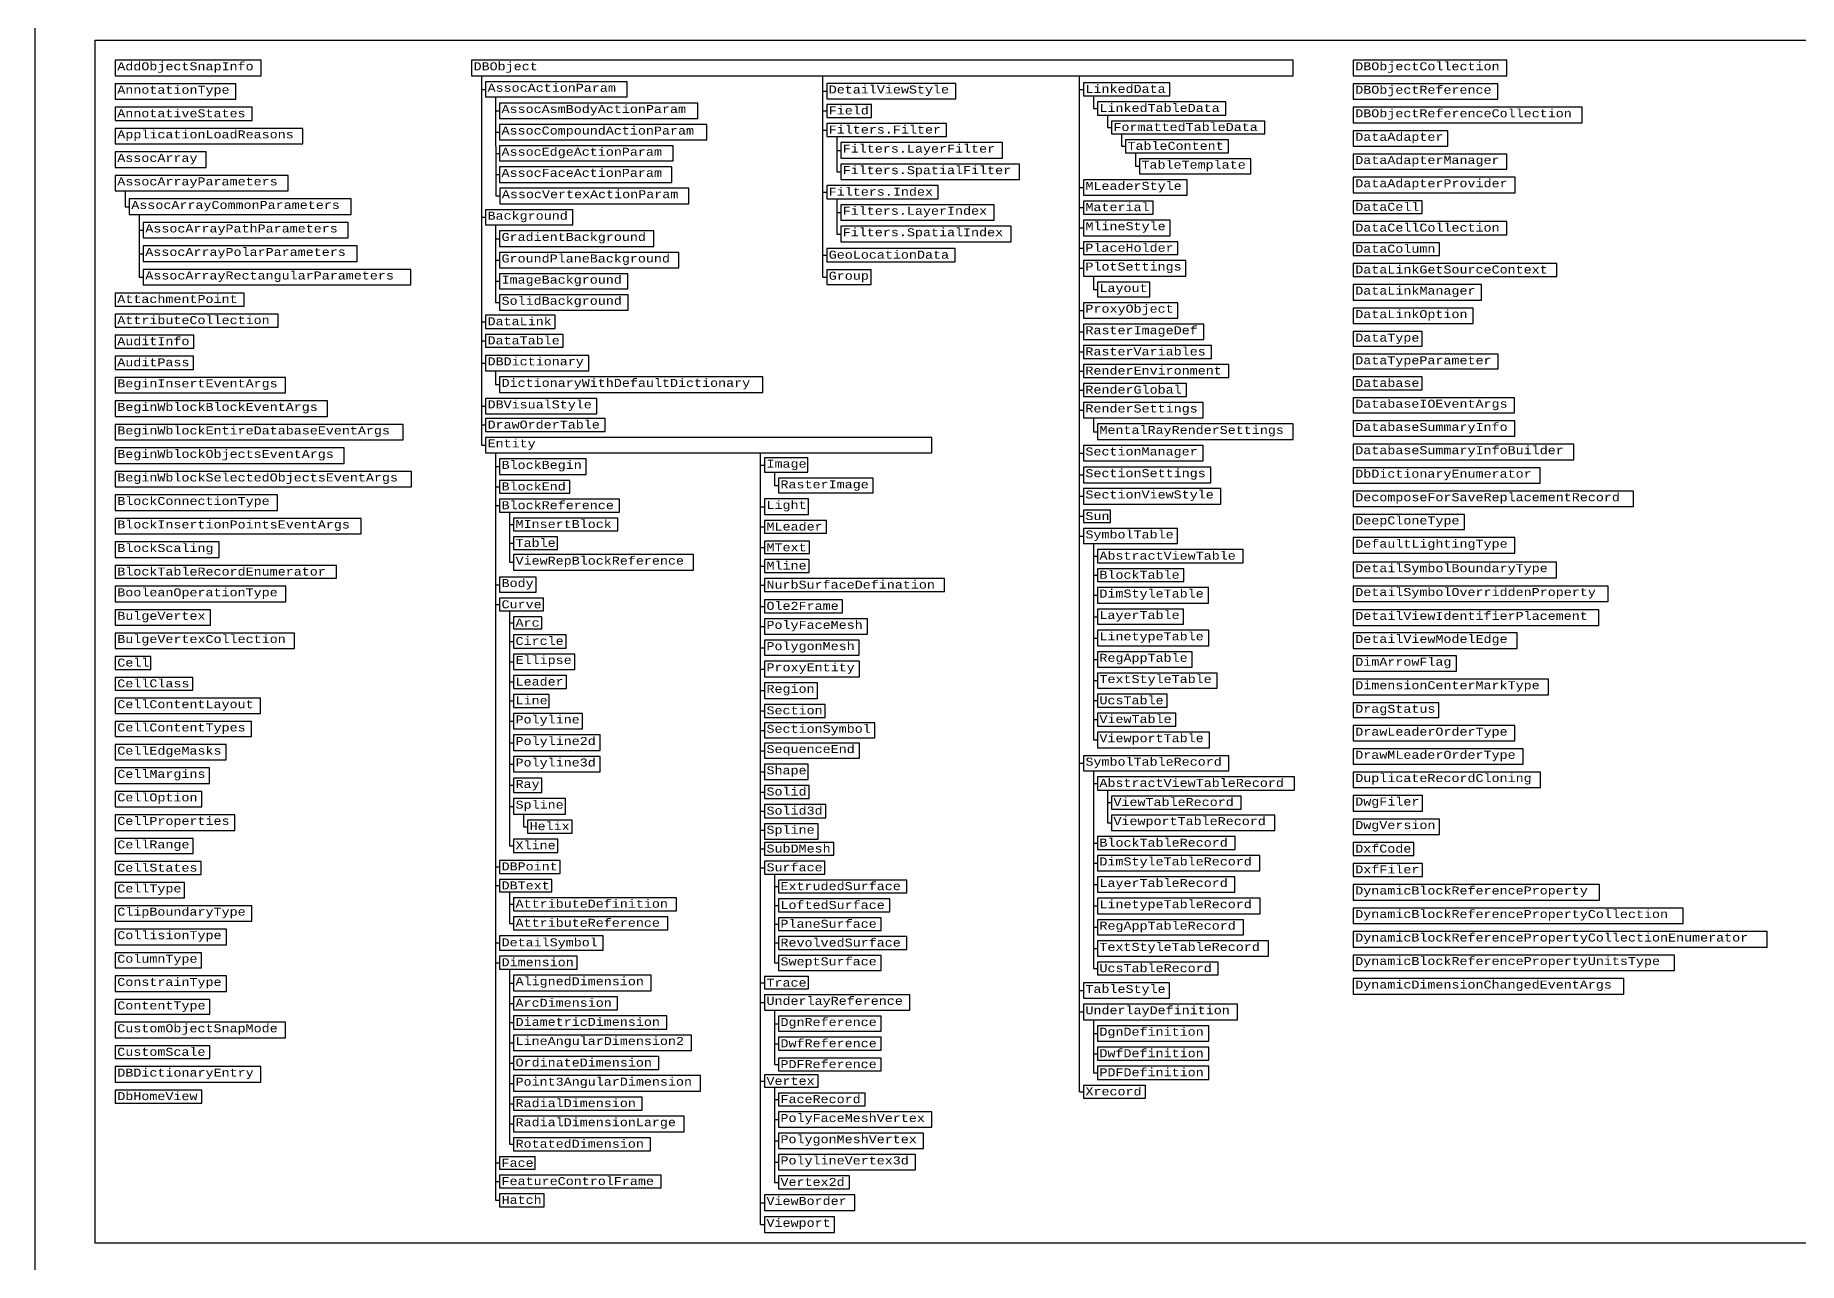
# Model space of a CAD drawing. Header units: inches. Extents: x 350 to 848, y -216 to 10.
# Drawn here: x 636.2 to 724.4, y -144 to -82.7 of the extents above; entities that cross this region are included whole.
import ezdxf

# ---------------------------------------------------------------- set-up
doc = ezdxf.new("R2010")
doc.units = ezdxf.units.IN
doc.header["$MEASUREMENT"] = 0
for name, color, linetype in [('Managed classes', 3, 'Continuous'), ('ObjectARX 2009 Managed classes', 7, 'Continuous'), ('ObjectARX 2010 Managed classes', 7, 'Continuous')]:
    doc.layers.add(name, color=color, linetype=linetype)
doc.styles.add('PureManaged', font='cour.ttf', dxfattribs={"height": 0.4})

msp = doc.modelspace()

# ---------------------------------------------------------------- linework, layer by layer
for p, q in [((658.534, -84.676), (658.534, -103.14)), ((658.534, -85.357), (658.734, -85.357)), ((675.587, -94.743), (675.587, -84.676)), ((675.587, -85.449), (675.787, -85.449)), ((688.417, -135.465), (688.417, -84.676)), ((688.417, -85.357), (688.617, -85.357)), ((659.234, -85.737), (659.249, -90.684)), ((689.117, -85.684), (689.117, -86.312)), ((689.117, -86.312), (689.317, -86.312)), ((659.234, -86.425), (659.434, -86.425)), ((675.587, -86.436), (675.787, -86.436)), ((689.817, -86.639), (689.817, -87.259)), ((659.234, -87.493), (659.434, -87.493)), ((675.587, -87.391), (675.787, -87.391)), ((676.287, -87.718), (676.287, -89.481)), ((689.817, -87.259), (690.017, -87.259)), ((690.517, -87.579), (690.517, -88.199)), ((659.234, -88.554), (659.434, -88.554)), ((676.287, -88.406), (676.487, -88.406)), ((690.517, -88.199), (690.717, -88.199)), ((691.217, -88.52), (691.217, -89.2)), ((659.234, -89.615), (659.434, -89.615)), ((676.287, -89.481), (676.487, -89.481)), ((691.217, -89.2), (691.417, -89.2)), ((640.728, -90.433), (640.728, -91.22)), ((659.249, -90.684), (659.449, -90.684)), ((675.587, -90.496), (675.787, -90.496)), ((688.417, -90.261), (688.617, -90.261)), ((640.728, -91.22), (640.928, -91.22)), ((641.428, -91.608), (641.428, -94.746)), ((676.287, -90.824), (676.287, -92.587)), ((676.287, -91.511), (676.487, -91.511)), ((688.417, -91.269), (688.617, -91.269)), ((641.428, -92.396), (641.628, -92.396)), ((658.534, -91.752), (658.734, -91.752)), ((659.234, -92.132), (659.234, -96.01)), ((688.417, -92.284), (688.617, -92.284)), ((659.234, -92.82), (659.434, -92.82)), ((676.287, -92.587), (676.487, -92.587)), ((688.417, -93.292), (688.617, -93.292)), ((641.428, -93.571), (641.628, -93.571)), ((659.234, -93.888), (659.434, -93.888)), ((675.587, -93.645), (675.787, -93.645)), ((688.417, -94.3), (688.617, -94.3)), ((641.428, -94.746), (641.628, -94.746)), ((659.234, -94.949), (659.434, -94.949)), ((675.587, -94.743), (675.787, -94.743)), ((689.117, -94.688), (689.117, -95.354)), ((659.234, -96.01), (659.434, -96.01)), ((689.117, -95.354), (689.317, -95.354)), ((688.417, -96.407), (688.617, -96.407)), ((658.534, -96.977), (658.734, -96.977)), ((688.417, -97.475), (688.617, -97.475)), ((658.534, -97.925), (658.734, -97.925)), ((688.417, -98.483), (688.617, -98.483)), ((658.534, -99.04), (658.734, -99.04)), ((659.234, -99.428), (659.234, -100.116)), ((688.417, -99.438), (688.617, -99.438)), ((659.234, -100.116), (659.434, -100.116)), ((688.417, -100.385), (688.617, -100.385)), ((658.534, -101.191), (658.734, -101.191)), ((658.534, -102.132), (658.734, -102.132)), ((688.417, -101.393), (688.617, -101.393)), ((689.117, -101.781), (689.117, -102.469)), ((689.117, -102.469), (689.317, -102.469)), ((658.534, -103.14), (658.734, -103.14)), ((659.234, -103.528), (659.234, -140.888)), ((672.476, -142.103), (672.476, -103.528)), ((688.417, -103.544), (688.617, -103.544)), ((659.234, -104.215), (659.434, -104.215)), ((672.476, -104.133), (672.676, -104.133)), ((673.176, -104.499), (673.176, -105.165)), ((688.417, -104.629), (688.617, -104.629)), ((659.234, -105.223), (659.434, -105.223)), ((673.176, -105.165), (673.376, -105.165)), ((688.417, -105.695), (688.617, -105.695)), ((659.234, -106.164), (659.434, -106.164)), ((659.934, -106.484), (659.934, -108.998)), ((672.476, -106.219), (672.676, -106.219)), ((659.934, -107.104), (660.134, -107.104)), ((672.476, -107.227), (672.676, -107.227)), ((688.417, -106.693), (688.617, -106.693)), ((659.934, -108.044), (660.134, -108.044)), ((672.476, -108.253), (672.676, -108.253)), ((688.417, -107.684), (688.617, -107.684)), ((689.117, -108.064), (689.117, -117.876)), ((659.934, -108.998), (660.134, -108.998)), ((672.476, -109.186), (672.676, -109.186)), ((689.117, -108.691), (689.317, -108.691)), ((659.234, -110.115), (659.434, -110.115)), ((672.476, -110.138), (672.676, -110.138)), ((689.117, -109.639), (689.317, -109.639)), ((689.117, -110.647), (689.317, -110.647)), ((659.234, -111.106), (659.434, -111.106)), ((659.934, -111.416), (659.934, -123.168)), ((672.476, -111.199), (672.676, -111.199)), ((689.117, -111.715), (689.317, -111.715)), ((659.934, -112.022), (660.134, -112.022)), ((672.476, -112.205), (672.676, -112.205)), ((689.117, -112.783), (689.317, -112.783)), ((659.934, -112.955), (660.134, -112.955)), ((672.476, -113.266), (672.676, -113.266)), ((659.934, -113.97), (660.134, -113.97)), ((672.476, -114.334), (672.676, -114.334)), ((689.117, -113.851), (689.317, -113.851)), ((659.934, -114.978), (660.134, -114.978)), ((672.476, -115.41), (672.676, -115.41)), ((689.117, -114.912), (689.317, -114.912)), ((659.934, -115.925), (660.134, -115.925)), ((689.117, -115.913), (689.317, -115.913)), ((659.934, -116.94), (660.134, -116.94)), ((672.476, -116.425), (672.676, -116.425)), ((689.117, -116.861), (689.317, -116.861)), ((659.934, -118.016), (660.134, -118.016)), ((672.476, -117.399), (672.676, -117.399)), ((689.117, -117.876), (689.317, -117.876)), ((672.476, -118.413), (672.676, -118.413)), ((659.934, -119.091), (660.134, -119.091)), ((672.476, -119.474), (672.676, -119.474)), ((688.417, -119.044), (688.617, -119.044)), ((689.117, -119.424), (689.117, -129.304)), ((659.934, -120.145), (660.134, -120.145)), ((672.476, -120.481), (672.676, -120.481)), ((689.117, -120.052), (689.317, -120.052)), ((689.817, -120.379), (689.817, -122.022)), ((659.934, -121.198), (660.134, -121.198)), ((660.634, -121.586), (660.634, -122.213)), ((672.476, -121.436), (672.676, -121.436)), ((689.817, -121.006), (690.017, -121.006)), ((660.634, -122.213), (660.834, -122.213)), ((672.476, -122.391), (672.676, -122.391)), ((689.817, -122.022), (690.017, -122.022)), ((659.934, -123.168), (660.134, -123.168)), ((672.476, -123.324), (672.676, -123.324)), ((689.117, -123.029), (689.317, -123.029)), ((659.234, -124.223), (659.434, -124.223)), ((672.476, -124.264), (672.676, -124.264)), ((689.117, -124.037), (689.317, -124.037)), ((659.234, -125.156), (659.434, -125.156)), ((673.176, -124.585), (673.176, -129.026)), ((689.117, -125.105), (689.317, -125.105)), ((659.934, -125.462), (659.934, -127.044)), ((673.176, -125.205), (673.376, -125.205)), ((659.934, -126.089), (660.134, -126.089)), ((673.176, -126.145), (673.376, -126.145)), ((689.117, -126.174), (689.317, -126.174)), ((659.934, -127.044), (660.134, -127.044)), ((673.176, -127.085), (673.376, -127.085)), ((689.117, -127.242), (689.317, -127.242)), ((659.234, -128.022), (659.434, -128.022)), ((673.176, -128.026), (673.376, -128.026)), ((689.117, -128.303), (689.317, -128.303)), ((659.234, -129.014), (659.434, -129.014)), ((659.934, -129.341), (659.934, -138.089)), ((673.176, -129.026), (673.376, -129.026)), ((689.117, -129.304), (689.317, -129.304)), ((659.934, -130.029), (660.134, -130.029)), ((672.476, -130.013), (672.676, -130.013)), ((688.417, -130.404), (688.617, -130.404)), ((659.934, -131.044), (660.134, -131.044)), ((672.476, -130.999), (672.676, -130.999)), ((659.934, -131.999), (660.134, -131.999)), ((673.176, -131.379), (673.176, -134.101)), ((673.176, -132.06), (673.376, -132.06)), ((688.417, -131.472), (688.617, -131.472)), ((689.117, -131.86), (689.117, -134.518)), ((659.934, -133.014), (660.134, -133.014)), ((673.176, -133.06), (673.376, -133.06)), ((689.117, -132.548), (689.317, -132.548)), ((689.117, -133.563), (689.317, -133.563)), ((659.934, -134.029), (660.134, -134.029)), ((673.176, -134.101), (673.376, -134.101)), ((689.117, -134.518), (689.317, -134.518)), ((659.934, -135.044), (660.134, -135.044)), ((672.476, -134.927), (672.676, -134.927)), ((673.176, -135.232), (673.176, -139.995)), ((688.417, -135.465), (688.617, -135.465)), ((659.934, -136.059), (660.134, -136.059)), ((673.176, -135.852), (673.376, -135.852)), ((659.934, -137.074), (660.134, -137.074)), ((673.176, -136.853), (673.376, -136.853)), ((659.934, -138.089), (660.134, -138.089)), ((673.176, -137.914), (673.376, -137.914)), ((659.234, -139.022), (659.434, -139.022)), ((673.176, -138.982), (673.376, -138.982)), ((659.234, -139.948), (659.434, -139.948)), ((673.176, -139.995), (673.376, -139.995)), ((659.234, -140.888), (659.434, -140.888)), ((672.476, -141.008), (672.676, -141.008)), ((672.476, -142.103), (672.676, -142.103))]:
    msp.add_line(p, q)
for points in [[(636.228, 1.1), (848.411, 1.1), (848.411, -179.663), (636.229, -179.663)], [(639.228, -82.901), (828.151, -82.901), (828.151, -143.04), (639.229, -143.04)], [(640.228, -83.901), (640.228, -84.676), (647.516, -84.676), (647.516, -83.901)], [(658.034, -83.901), (658.034, -84.676), (699.102, -84.676), (699.102, -83.901)], [(702.102, -83.901), (702.102, -84.676), (709.771, -84.676), (709.771, -83.901)], [(640.228, -85.076), (640.228, -85.852), (646.251, -85.852), (646.251, -85.076)], [(658.734, -84.976), (658.734, -85.737), (665.812, -85.737), (665.812, -84.976)], [(675.787, -85.061), (675.787, -85.836), (682.235, -85.836), (682.235, -85.061)], [(688.617, -85.03), (688.617, -85.684), (692.934, -85.684), (692.934, -85.03)], [(702.102, -85.076), (702.102, -85.852), (709.337, -85.852), (709.337, -85.076)], [(640.228, -86.252), (640.228, -86.906), (647.075, -86.906), (647.075, -86.252)], [(659.434, -86.037), (659.434, -86.813), (669.352, -86.813), (669.352, -86.037)], [(675.787, -86.109), (675.787, -86.764), (678.022, -86.764), (678.022, -86.109)], [(689.317, -85.984), (689.317, -86.639), (695.735, -86.639), (695.735, -85.984)], [(702.102, -86.252), (702.102, -87.027), (713.552, -87.027), (713.552, -86.252)], [(659.434, -87.113), (659.434, -87.874), (669.789, -87.874), (669.789, -87.113)], [(675.787, -87.064), (675.787, -87.718), (681.776, -87.718), (681.776, -87.064)], [(690.017, -86.939), (690.017, -87.579), (697.685, -87.579), (697.685, -86.939)], [(640.228, -87.306), (640.228, -88.082), (649.596, -88.082), (649.596, -87.306)], [(676.487, -88.018), (676.487, -88.794), (684.577, -88.794), (684.577, -88.018)], [(690.717, -87.879), (690.717, -88.52), (695.86, -88.52), (695.86, -87.879)], [(702.102, -87.427), (702.102, -88.188), (706.831, -88.188), (706.831, -87.427)], [(640.228, -88.482), (640.228, -89.257), (644.774, -89.257), (644.774, -88.482)], [(659.434, -88.174), (659.434, -88.935), (668.111, -88.935), (668.111, -88.174)], [(691.417, -88.82), (691.417, -89.581), (696.976, -89.581), (696.976, -88.82)], [(702.102, -88.588), (702.102, -89.349), (709.772, -89.349), (709.772, -88.588)], [(640.228, -89.657), (640.228, -90.433), (648.871, -90.433), (648.871, -89.657)], [(659.434, -89.228), (659.434, -90.003), (668.042, -90.003), (668.042, -89.228)], [(676.487, -89.094), (676.487, -89.869), (685.417, -89.869), (685.417, -89.094)], [(688.617, -89.881), (688.617, -90.642), (693.797, -90.642), (693.797, -89.881)], [(702.102, -89.749), (702.102, -90.525), (710.192, -90.525), (710.192, -89.749)], [(659.449, -90.296), (659.449, -91.071), (668.893, -91.071), (668.893, -90.296)], [(675.787, -90.169), (675.787, -90.824), (681.361, -90.824), (681.361, -90.169)], [(640.928, -90.833), (640.928, -91.608), (652.019, -91.608), (652.019, -90.833)], [(658.734, -91.371), (658.734, -92.132), (663.094, -92.132), (663.094, -91.371)], [(676.487, -91.124), (676.487, -91.899), (684.162, -91.899), (684.162, -91.124)], [(688.617, -90.942), (688.617, -91.596), (692.107, -91.596), (692.107, -90.942)], [(702.102, -90.925), (702.102, -91.565), (705.546, -91.565), (705.546, -90.925)], [(641.628, -92.008), (641.628, -92.783), (651.874, -92.783), (651.874, -92.008)], [(659.434, -92.432), (659.434, -93.208), (667.142, -93.208), (667.142, -92.432)], [(676.487, -92.199), (676.487, -92.974), (685.002, -92.974), (685.002, -92.199)], [(688.617, -91.896), (688.617, -92.672), (692.957, -92.672), (692.957, -91.896)], [(702.102, -91.965), (702.102, -92.62), (709.771, -92.62), (709.771, -91.965)], [(641.628, -93.183), (641.628, -93.959), (652.324, -93.959), (652.324, -93.183)], [(675.787, -93.318), (675.787, -93.972), (682.205, -93.972), (682.205, -93.318)], [(688.617, -92.972), (688.617, -93.612), (693.338, -93.612), (693.338, -92.972)], [(702.102, -93.02), (702.102, -93.66), (706.409, -93.66), (706.409, -93.02)], [(659.434, -93.508), (659.434, -94.269), (668.402, -94.269), (668.402, -93.508)], [(688.617, -93.912), (688.617, -94.688), (693.727, -94.688), (693.727, -93.912)], [(702.102, -94.06), (702.102, -94.715), (712.282, -94.715), (712.282, -94.06)], [(641.628, -94.359), (641.628, -95.134), (654.994, -95.134), (654.994, -94.359)], [(659.434, -94.569), (659.434, -95.33), (665.847, -95.33), (665.847, -94.569)], [(675.787, -94.372), (675.787, -95.114), (678.004, -95.114), (678.004, -94.372)], [(689.317, -94.988), (689.317, -95.719), (691.944, -95.719), (691.944, -94.988)], [(702.102, -95.115), (702.102, -95.89), (708.511, -95.89), (708.511, -95.115)], [(640.228, -95.535), (640.228, -96.189), (646.675, -96.189), (646.675, -95.535)], [(659.434, -95.623), (659.434, -96.398), (665.862, -96.398), (665.862, -95.623)], [(688.617, -96.019), (688.617, -96.795), (693.328, -96.795), (693.328, -96.019)], [(640.228, -96.589), (640.228, -97.244), (648.366, -97.244), (648.366, -96.589)], [(658.734, -96.65), (658.734, -97.305), (662.221, -97.305), (662.221, -96.65)], [(702.102, -96.29), (702.102, -97.065), (708.09, -97.065), (708.09, -96.29)], [(640.228, -97.644), (640.228, -98.299), (644.155, -98.299), (644.155, -97.644)], [(658.734, -97.605), (658.734, -98.245), (662.607, -98.245), (662.607, -97.605)], [(688.617, -97.095), (688.617, -97.856), (694.63, -97.856), (694.63, -97.095)], [(702.102, -97.465), (702.102, -98.197), (705.555, -98.197), (705.555, -97.465)], [(640.228, -98.699), (640.228, -99.354), (644.133, -99.354), (644.133, -98.699)], [(658.734, -98.653), (658.734, -99.428), (663.904, -99.428), (663.904, -98.653)], [(688.617, -98.156), (688.617, -98.811), (695.019, -98.811), (695.019, -98.156)], [(702.102, -98.597), (702.102, -99.329), (709.352, -99.329), (709.352, -98.597)], [(688.617, -99.111), (688.617, -99.765), (695.88, -99.765), (695.88, -99.111)], [(640.228, -99.754), (640.228, -100.529), (648.731, -100.529), (648.731, -99.754)], [(659.434, -99.728), (659.434, -100.504), (672.587, -100.504), (672.587, -99.728)], [(688.617, -100.065), (688.617, -100.706), (693.766, -100.706), (693.766, -100.065)], [(702.102, -99.729), (702.102, -100.37), (705.555, -100.37), (705.555, -99.729)], [(640.228, -100.929), (640.228, -101.704), (650.832, -101.704), (650.832, -100.929)], [(658.734, -100.804), (658.734, -101.579), (664.288, -101.579), (664.288, -100.804)], [(688.617, -101.006), (688.617, -101.781), (694.599, -101.781), (694.599, -101.006)], [(702.102, -100.77), (702.102, -101.531), (710.16, -101.531), (710.16, -100.77)], [(640.228, -102.104), (640.228, -102.88), (654.614, -102.88), (654.614, -102.104)], [(658.734, -101.812), (658.734, -102.452), (664.708, -102.452), (664.708, -101.812)], [(689.317, -102.081), (689.317, -102.856), (699.102, -102.856), (699.102, -102.081)], [(702.102, -101.931), (702.102, -102.692), (710.182, -102.692), (710.182, -101.931)], [(658.734, -102.752), (658.734, -103.528), (681.044, -103.528), (681.044, -102.752)], [(702.102, -103.092), (702.102, -103.867), (713.133, -103.867), (713.133, -103.092)], [(640.228, -103.28), (640.228, -104.055), (651.673, -104.055), (651.673, -103.28)], [(659.434, -103.828), (659.434, -104.603), (663.766, -104.603), (663.766, -103.828)], [(672.676, -103.767), (672.676, -104.499), (674.845, -104.499), (674.845, -103.767)], [(688.617, -103.156), (688.617, -103.932), (694.597, -103.932), (694.597, -103.156)], [(640.228, -104.455), (640.228, -105.231), (655.034, -105.231), (655.034, -104.455)], [(673.376, -104.799), (673.376, -105.531), (678.114, -105.531), (678.114, -104.799)], [(688.617, -104.242), (688.617, -105.017), (694.986, -105.017), (694.986, -104.242)], [(702.102, -104.267), (702.102, -105.043), (711.452, -105.043), (711.452, -104.267)], [(640.228, -105.631), (640.228, -106.406), (648.328, -106.406), (648.328, -105.631)], [(659.434, -104.903), (659.434, -105.543), (662.954, -105.543), (662.954, -104.903)], [(688.617, -105.307), (688.617, -106.083), (695.484, -106.083), (695.484, -105.307)], [(702.102, -105.443), (702.102, -106.204), (716.102, -106.204), (716.102, -105.443)], [(659.434, -105.843), (659.434, -106.484), (665.433, -106.484), (665.433, -105.843)], [(672.676, -105.831), (672.676, -106.607), (674.883, -106.607), (674.883, -105.831)], [(688.617, -106.383), (688.617, -107.003), (689.974, -107.003), (689.974, -106.383)], [(702.102, -106.604), (702.102, -107.365), (707.656, -107.365), (707.656, -106.604)], [(640.228, -106.806), (640.228, -107.581), (652.513, -107.581), (652.513, -106.806)], [(660.134, -106.784), (660.134, -107.424), (665.348, -107.424), (665.348, -106.784)], [(672.676, -106.907), (672.676, -107.547), (675.77, -107.547), (675.77, -106.907)], [(688.617, -107.303), (688.617, -108.064), (693.322, -108.064), (693.322, -107.303)], [(640.228, -107.981), (640.228, -108.757), (645.414, -108.757), (645.414, -107.981)], [(660.134, -107.724), (660.134, -108.364), (662.332, -108.364), (662.332, -107.724)], [(672.676, -107.947), (672.676, -108.558), (674.919, -108.558), (674.919, -107.947)], [(689.317, -108.364), (689.317, -109.019), (696.6, -109.019), (696.6, -108.364)], [(702.102, -107.765), (702.102, -108.54), (710.177, -108.54), (710.177, -107.765)], [(640.228, -109.157), (640.228, -109.797), (651.284, -109.797), (651.284, -109.157)], [(660.134, -108.613), (660.134, -109.383), (669.124, -109.383), (669.124, -108.613)], [(672.676, -108.858), (672.676, -109.513), (674.915, -109.513), (674.915, -108.858)], [(702.102, -108.99), (702.102, -109.766), (712.259, -109.766), (712.259, -108.99)], [(659.434, -109.735), (659.434, -110.496), (661.267, -110.496), (661.267, -109.735)], [(672.676, -109.813), (672.676, -110.464), (681.665, -110.464), (681.665, -109.813)], [(689.317, -109.319), (689.317, -109.959), (693.635, -109.959), (693.635, -109.319)], [(640.228, -110.197), (640.228, -110.972), (648.748, -110.972), (648.748, -110.197)], [(659.434, -110.796), (659.434, -111.416), (661.637, -111.416), (661.637, -110.796)], [(672.676, -110.874), (672.676, -111.525), (676.568, -111.525), (676.568, -110.874)], [(689.317, -110.259), (689.317, -111.035), (694.871, -111.035), (694.871, -110.259)], [(702.102, -110.182), (702.102, -110.957), (714.852, -110.957), (714.852, -110.182)], [(640.228, -111.372), (640.228, -112.133), (644.987, -112.133), (644.987, -111.372)], [(660.134, -111.716), (660.134, -112.328), (661.544, -112.328), (661.544, -111.716)], [(672.676, -111.825), (672.676, -112.586), (677.824, -112.586), (677.824, -111.825)], [(689.317, -111.335), (689.317, -112.096), (693.621, -112.096), (693.621, -111.335)], [(702.102, -111.374), (702.102, -112.149), (714.371, -112.149), (714.371, -111.374)], [(640.228, -112.533), (640.228, -113.309), (649.182, -113.309), (649.182, -112.533)], [(660.134, -112.628), (660.134, -113.282), (662.758, -113.282), (662.758, -112.628)], [(689.317, -112.396), (689.317, -113.171), (694.881, -113.171), (694.881, -112.396)], [(702.102, -112.527), (702.102, -113.302), (710.293, -113.302), (710.293, -112.527)], [(660.134, -113.582), (660.134, -114.358), (663.191, -114.358), (663.191, -113.582)], [(672.676, -112.886), (672.676, -113.647), (677.404, -113.647), (677.404, -112.886)], [(689.317, -113.471), (689.317, -114.232), (694.055, -114.232), (694.055, -113.471)], [(702.102, -113.667), (702.102, -114.442), (707.263, -114.442), (707.263, -113.667)], [(640.228, -113.709), (640.228, -114.349), (642.003, -114.349), (642.003, -113.709)], [(672.676, -113.947), (672.676, -114.722), (677.419, -114.722), (677.419, -113.947)], [(689.317, -114.532), (689.317, -115.293), (695.297, -115.293), (695.297, -114.532)], [(640.228, -114.749), (640.228, -115.389), (644.096, -115.389), (644.096, -114.749)], [(660.134, -114.658), (660.134, -115.298), (662.772, -115.298), (662.772, -114.658)], [(672.676, -115.022), (672.676, -115.797), (675.327, -115.797), (675.327, -115.022)], [(702.102, -114.842), (702.102, -115.618), (711.858, -115.618), (711.858, -114.842)], [(640.228, -115.789), (640.228, -116.551), (647.478, -116.551), (647.478, -115.789)], [(660.134, -115.598), (660.134, -116.253), (661.917, -116.253), (661.917, -115.598)], [(672.676, -116.097), (672.676, -116.752), (675.714, -116.752), (675.714, -116.097)], [(689.317, -115.593), (689.317, -116.233), (692.796, -116.233), (692.796, -115.593)], [(702.102, -116.018), (702.102, -116.759), (706.379, -116.759), (706.379, -116.018)], [(640.228, -116.951), (640.228, -117.712), (647.037, -117.712), (647.037, -116.951)], [(660.134, -116.553), (660.134, -117.328), (663.58, -117.328), (663.58, -116.553)], [(672.676, -117.018), (672.676, -117.779), (678.187, -117.779), (678.187, -117.018)], [(689.317, -116.533), (689.317, -117.188), (693.239, -117.188), (693.239, -116.533)], [(702.102, -117.159), (702.102, -117.92), (710.177, -117.92), (710.177, -117.159)], [(660.134, -117.628), (660.134, -118.403), (664.463, -118.403), (664.463, -117.628)], [(672.676, -118.032), (672.676, -118.793), (677.423, -118.793), (677.423, -118.032)], [(689.317, -117.488), (689.317, -118.263), (694.92, -118.263), (694.92, -117.488)], [(640.228, -118.112), (640.228, -118.873), (645.777, -118.873), (645.777, -118.112)], [(660.134, -118.703), (660.134, -119.479), (664.463, -119.479), (664.463, -118.703)], [(688.617, -118.663), (688.617, -119.424), (695.885, -119.424), (695.885, -118.663)], [(702.102, -118.32), (702.102, -119.081), (710.597, -119.081), (710.597, -118.32)], [(640.228, -119.273), (640.228, -120.048), (644.936, -120.048), (644.936, -119.273)], [(660.134, -119.779), (660.134, -120.511), (661.546, -120.511), (661.546, -119.779)], [(672.676, -119.093), (672.676, -119.854), (674.86, -119.854), (674.86, -119.093)], [(689.317, -119.724), (689.317, -120.379), (699.164, -120.379), (699.164, -119.724)], [(702.102, -119.481), (702.102, -120.256), (711.465, -120.256), (711.465, -119.481)], [(640.228, -120.448), (640.228, -121.223), (644.546, -121.223), (644.546, -120.448)], [(672.676, -120.154), (672.676, -120.809), (674.902, -120.809), (674.902, -120.154)], [(690.017, -120.679), (690.017, -121.334), (696.503, -121.334), (696.503, -120.679)], [(702.102, -120.656), (702.102, -121.432), (705.57, -121.432), (705.57, -120.656)], [(640.228, -121.623), (640.228, -122.399), (646.197, -122.399), (646.197, -121.623)], [(660.134, -120.811), (660.134, -121.586), (662.738, -121.586), (662.738, -120.811)], [(672.676, -121.109), (672.676, -121.764), (675.743, -121.764), (675.743, -121.109)], [(660.834, -121.886), (660.834, -122.541), (663.064, -122.541), (663.064, -121.886)], [(672.676, -122.064), (672.676, -122.831), (675.364, -122.831), (675.364, -122.064)], [(690.017, -121.634), (690.017, -122.409), (698.183, -122.409), (698.183, -121.634)], [(702.102, -121.832), (702.102, -122.607), (706.409, -122.607), (706.409, -121.832)], [(640.228, -122.799), (640.228, -123.56), (644.113, -123.56), (644.113, -122.799)], [(660.134, -122.841), (660.134, -123.496), (662.353, -123.496), (662.353, -122.841)], [(672.676, -123.004), (672.676, -123.644), (676.141, -123.644), (676.141, -123.004)], [(689.317, -122.709), (689.317, -123.35), (696.198, -123.35), (696.198, -122.709)], [(702.102, -123.007), (702.102, -123.648), (705.135, -123.648), (705.135, -123.007)], [(640.228, -123.96), (640.228, -124.6), (644.516, -124.6), (644.516, -123.96)], [(659.434, -123.896), (659.434, -124.55), (662.471, -124.55), (662.471, -123.896)], [(672.676, -123.944), (672.676, -124.585), (675.7, -124.585), (675.7, -123.944)], [(689.317, -123.65), (689.317, -124.425), (697.435, -124.425), (697.435, -123.65)], [(702.102, -124.048), (702.102, -124.702), (705.57, -124.702), (705.57, -124.048)], [(640.228, -125), (640.228, -125.761), (643.692, -125.761), (643.692, -125)], [(659.434, -124.85), (659.434, -125.462), (662.051, -125.462), (662.051, -124.85)], [(673.376, -124.885), (673.376, -125.525), (679.795, -125.525), (679.795, -124.885)], [(689.317, -124.725), (689.317, -125.486), (696.184, -125.486), (696.184, -124.725)], [(702.102, -125.102), (702.102, -125.878), (714.415, -125.878), (714.415, -125.102)], [(660.134, -125.762), (660.134, -126.416), (668.271, -126.416), (668.271, -125.762)], [(673.376, -125.825), (673.376, -126.465), (678.941, -126.465), (678.941, -125.825)], [(689.317, -125.786), (689.317, -126.561), (697.445, -126.561), (697.445, -125.786)], [(640.228, -126.161), (640.228, -126.936), (647.054, -126.936), (647.054, -126.161)], [(660.134, -126.716), (660.134, -127.371), (667.837, -127.371), (667.837, -126.716)], [(673.376, -126.765), (673.376, -127.406), (678.503, -127.406), (678.503, -126.765)], [(689.317, -126.861), (689.317, -127.622), (696.618, -127.622), (696.618, -126.861)], [(702.102, -126.278), (702.102, -127.053), (718.594, -127.053), (718.594, -126.278)], [(640.228, -127.336), (640.228, -128.112), (645.793, -128.112), (645.793, -127.336)], [(659.434, -127.661), (659.434, -128.384), (664.61, -128.384), (664.61, -127.661)], [(673.376, -127.706), (673.376, -128.346), (679.795, -128.346), (679.795, -127.706)], [(702.102, -127.453), (702.102, -128.228), (722.797, -128.228), (722.797, -127.453)], [(640.228, -128.512), (640.228, -129.273), (644.533, -129.273), (644.533, -128.512)], [(673.376, -128.646), (673.376, -129.407), (678.501, -129.407), (678.501, -128.646)], [(689.317, -127.922), (689.317, -128.683), (697.86, -128.683), (697.86, -127.922)], [(702.102, -128.628), (702.102, -129.404), (718.16, -129.404), (718.16, -128.628)], [(659.434, -128.687), (659.434, -129.341), (663.321, -129.341), (663.321, -128.687)], [(689.317, -128.983), (689.317, -129.624), (695.359, -129.624), (695.359, -128.983)], [(640.228, -129.673), (640.228, -130.448), (645.793, -130.448), (645.793, -129.673)], [(660.134, -129.641), (660.134, -130.417), (667.011, -130.417), (667.011, -129.641)], [(672.676, -129.707), (672.676, -130.318), (674.874, -130.318), (674.874, -129.707)], [(688.617, -130.024), (688.617, -130.785), (692.916, -130.785), (692.916, -130.024)], [(702.102, -129.804), (702.102, -130.579), (715.623, -130.579), (715.623, -129.804)], [(640.228, -130.848), (640.228, -131.589), (644.953, -131.589), (644.953, -130.848)], [(660.134, -130.717), (660.134, -131.371), (665.33, -131.371), (665.33, -130.717)], [(672.676, -130.618), (672.676, -131.379), (679.937, -131.379), (679.937, -130.618)], [(688.617, -131.085), (688.617, -131.86), (696.311, -131.86), (696.311, -131.085)], [(640.228, -131.989), (640.228, -132.765), (648.734, -132.765), (648.734, -131.989)], [(660.134, -131.671), (660.134, -132.326), (667.803, -132.326), (667.803, -131.671)], [(673.376, -131.679), (673.376, -132.44), (678.51, -132.44), (678.51, -131.679)], [(689.317, -132.16), (689.317, -132.936), (694.885, -132.936), (694.885, -132.16)], [(660.134, -132.626), (660.134, -133.401), (669.03, -133.401), (669.03, -132.626)], [(673.376, -132.74), (673.376, -133.381), (678.51, -133.381), (678.51, -132.74)], [(640.228, -133.165), (640.228, -133.805), (644.953, -133.805), (644.953, -133.165)], [(660.134, -133.701), (660.134, -134.356), (667.401, -134.356), (667.401, -133.701)], [(673.376, -133.781), (673.376, -134.421), (678.503, -134.421), (678.503, -133.781)], [(689.317, -133.236), (689.317, -133.89), (694.885, -133.89), (694.885, -133.236)], [(640.228, -134.205), (640.228, -134.981), (647.499, -134.981), (647.499, -134.205)], [(660.134, -134.656), (660.134, -135.432), (669.476, -135.432), (669.476, -134.656)], [(672.676, -134.621), (672.676, -135.232), (675.358, -135.232), (675.358, -134.621)], [(689.317, -134.19), (689.317, -134.845), (694.878, -134.845), (694.878, -134.19)], [(640.228, -135.381), (640.228, -136.035), (644.557, -136.035), (644.557, -135.381)], [(660.134, -135.732), (660.134, -136.386), (666.566, -136.386), (666.566, -135.732)], [(673.376, -135.532), (673.376, -136.173), (677.712, -136.173), (677.712, -135.532)], [(688.617, -135.145), (688.617, -135.785), (691.719, -135.785), (691.719, -135.145)], [(673.376, -136.473), (673.376, -137.234), (681.044, -137.234), (681.044, -136.473)], [(660.134, -136.686), (660.134, -137.462), (668.653, -137.462), (668.653, -136.686)], [(660.134, -137.762), (660.134, -138.416), (666.986, -138.416), (666.986, -137.762)], [(673.376, -137.534), (673.376, -138.295), (680.624, -138.295), (680.624, -137.534)], [(659.434, -138.716), (659.434, -139.328), (661.206, -139.328), (661.206, -138.716)], [(673.376, -138.595), (673.376, -139.37), (680.226, -139.37), (680.226, -138.595)], [(659.434, -139.628), (659.434, -140.268), (667.509, -140.268), (667.509, -139.628)], [(673.376, -139.67), (673.376, -140.321), (676.92, -140.321), (676.92, -139.67)], [(659.434, -140.568), (659.434, -141.208), (661.665, -141.208), (661.665, -140.568)], [(672.676, -140.621), (672.676, -141.396), (677.187, -141.396), (677.187, -140.621)], [(672.676, -141.716), (672.676, -142.491), (676.182, -142.491), (676.182, -141.716)]]:
    msp.add_lwpolyline(points, close=True)

# ---------------------------------------------------------------- texts
at = {"layer": 'Managed classes', "char_height": 0.4, "attachment_point": 1, "style": 'PureManaged'}
for s, insert in [('{\\Fcourier new;AddObjectSnapInfo}', (640.328, -84.001)), ('{\\Fcourier new;DBObject}', (658.134, -84.001)), ('{\\Fcourier new;DBObjectCollection}', (702.202, -84.001)), ('{\\Fcourier new;AnnotationType}', (640.328, -85.176)), ('{\\Fcourier new|c0;AssocActionParam}', (658.834, -85.076)), ('{\\Fcourier new|c0;DetailViewStyle}', (675.887, -85.161)), ('{\\Fcourier new;LinkedData}', (688.717, -85.13)), ('{\\Fcourier new;DBObjectReference}', (702.202, -85.176)), ('{\\Fcourier new;AnnotativeStates}', (640.328, -86.352)), ('{\\Fcourier new|c0;AssocAsmBodyActionParam}', (659.534, -86.137)), ('{\\Fcourier new;Field}', (675.887, -86.209)), ('{\\Fcourier new;LinkedTableData}', (689.417, -86.084)), ('{\\Fcourier new;DBObjectReferenceCollection}', (702.202, -86.352)), ('{\\Fcourier new|c0;AssocCompoundActionParam}', (659.534, -87.213)), ('{\\Fcourier new;Filters.Filter}', (675.887, -87.164)), ('{\\Fcourier new;FormattedTableData}', (690.117, -87.039)), ('{\\Fcourier new;ApplicationLoadReasons}', (640.328, -87.406)), ('{\\Fcourier new;Filters.LayerFilter}', (676.587, -88.118)), ('{\\Fcourier new;TableContent}', (690.817, -87.979)), ('{\\Fcourier new;DataAdapter}', (702.202, -87.527)), ('{\\Fcourier new|c0;AssocArray}', (640.328, -88.582)), ('{\\Fcourier new|c0;AssocEdgeActionParam}', (659.534, -88.274)), ('{\\Fcourier new;TableTemplate}', (691.517, -88.92)), ('{\\Fcourier new;DataAdapterManager}', (702.202, -88.688)), ('{\\Fcourier new|c0;AssocArrayParameters}', (640.328, -89.757)), ('{\\Fcourier new|c0;AssocFaceActionParam}', (659.534, -89.328)), ('{\\Fcourier new;Filters.SpatialFilter}', (676.587, -89.194)), ('{\\Fcourier new;DataAdapterProvider}', (702.202, -89.849)), ('{\\Fcourier new|c0;AssocVertexActionParam}', (659.549, -90.396)), ('{\\Fcourier new;Filters.Index}', (675.887, -90.269)), ('{\\Fcourier new;MLeaderStyle}', (688.717, -89.981)), ('{\\Fcourier new|c0;AssocArrayCommonParameters}', (641.028, -90.933)), ('{\\Fcourier new;Background}', (658.834, -91.471)), ('{\\Fcourier new;Filters.LayerIndex}', (676.587, -91.224)), ('{\\Fcourier new;Material}', (688.717, -91.042)), ('{\\Fcourier new;DataCell}', (702.202, -91.025)), ('{\\Fcourier new|c0;AssocArrayPathParameters}', (641.728, -92.108)), ('{\\Fcourier new;GradientBackground}', (659.534, -92.532)), ('{\\Fcourier new;Filters.SpatialIndex}', (676.587, -92.299)), ('{\\Fcourier new;MlineStyle}', (688.717, -91.996)), ('{\\Fcourier new;DataCellCollection}', (702.202, -92.065)), ('{\\Fcourier new|c0;AssocArrayPolarParameters}', (641.728, -93.283)), ('{\\Fcourier new;PlaceHolder}', (688.717, -93.072)), ('{\\Fcourier new;DataColumn}', (702.202, -93.12)), ('{\\Fcourier new;GroundPlaneBackground}', (659.534, -93.608)), ('{\\Fcourier new;PlotSettings}', (688.717, -94.012)), ('{\\Fcourier new;DataLinkGetSourceContext}', (702.202, -94.16)), ('{\\Fcourier new|c0;AssocArrayRectangularParameters}', (641.728, -94.459)), ('{\\Fcourier new;ImageBackground}', (659.534, -94.669)), ('{\\Fcourier new;Group}', (675.887, -94.472)), ('{\\Fcourier new;Layout}', (689.417, -95.088)), ('{\\Fcourier new;DataLinkManager}', (702.202, -95.215)), ('{\\Fcourier new;AttachmentPoint}', (640.328, -95.635)), ('{\\Fcourier new;SolidBackground}', (659.534, -95.723)), ('{\\Fcourier new;AttributeCollection}', (640.328, -96.689)), ('{\\Fcourier new;DataLink}', (658.834, -96.75)), ('{\\Fcourier new;ProxyObject}', (688.717, -96.119)), ('{\\Fcourier new;DataLinkOption}', (702.202, -96.39)), ('{\\Fcourier new;AuditInfo}', (640.328, -97.744)), ('{\\Fcourier new;DataTable}', (658.834, -97.705)), ('{\\Fcourier new;RasterImageDef}', (688.717, -97.195)), ('{\\Fcourier new;DataType}', (702.202, -97.565)), ('{\\Fcourier new;DBDictionary}', (658.834, -98.753)), ('{\\Fcourier new;RasterVariables}', (688.717, -98.256)), ('{\\Fcourier new;DataTypeParameter}', (702.202, -98.697)), ('{\\Fcourier new;AuditPass}', (640.328, -98.799)), ('{\\Fcourier new;RenderEnvironment}', (688.717, -99.211)), ('{\\Fcourier new;BeginInsertEventArgs}', (640.328, -99.854)), ('{\\Fcourier new;DictionaryWithDefaultDictionary}', (659.534, -99.828)), ('{\\Fcourier new;RenderGlobal}', (688.717, -100.165)), ('{\\Fcourier new;Database}', (702.202, -99.829)), ('{\\Fcourier new;BeginWblockBlockEventArgs}', (640.328, -101.029)), ('{\\Fcourier new;DBVisualStyle}', (658.834, -100.904)), ('{\\Fcourier new;RenderSettings}', (688.717, -101.106)), ('{\\Fcourier new;DatabaseIOEventArgs}', (702.202, -100.87)), ('{\\Fcourier new;BeginWblockEntireDatabaseEventArgs}', (640.328, -102.204)), ('{\\Fcourier new;DrawOrderTable}', (658.834, -101.912)), ('{\\Fcourier new;MentalRayRenderSettings}', (689.417, -102.181)), ('{\\Fcourier new;DatabaseSummaryInfo}', (702.202, -102.031)), ('{\\Fcourier new;Entity}', (658.834, -102.852)), ('{\\Fcourier new;BeginWblockObjectsEventArgs}', (640.328, -103.38)), ('{\\Fcourier new;BlockBegin}', (659.534, -103.928)), ('{\\Fcourier new;Image}', (672.776, -103.867)), ('{\\Fcourier new;SectionManager}', (688.717, -103.256)), ('{\\Fcourier new;DatabaseSummaryInfoBuilder}', (702.202, -103.192)), ('{\\Fcourier new;BeginWblockSelectedObjectsEventArgs}', (640.328, -104.555)), ('{\\Fcourier new;SectionSettings}', (688.717, -104.342)), ('{\\Fcourier new;DbDictionaryEnumerator}', (702.202, -104.367)), ('{\\Fcourier new;BlockConnectionType}', (640.328, -105.731)), ('{\\Fcourier new;BlockEnd}', (659.534, -105.003)), ('{\\Fcourier new;RasterImage}', (673.476, -104.899)), ('{\\Fcourier new|c0;SectionViewStyle}', (688.717, -105.407)), ('{\\Fcourier new;DecomposeForSaveReplacementRecord}', (702.202, -105.543)), ('{\\Fcourier new;BlockReference}', (659.534, -105.943)), ('{\\Fcourier new;Light}', (672.776, -105.931)), ('{\\Fcourier new;Sun}', (688.717, -106.483)), ('{\\Fcourier new;BlockInsertionPointsEventArgs}', (640.328, -106.906)), ('{\\Fcourier new;MInsertBlock}', (660.234, -106.884)), ('{\\Fcourier new;MLeader}', (672.776, -107.007)), ('{\\Fcourier new;SymbolTable}', (688.717, -107.403)), ('{\\Fcourier new;DeepCloneType}', (702.202, -106.704)), ('{\\Fcourier new;BlockScaling}', (640.328, -108.081)), ('{\\Fcourier new;Table}', (660.234, -107.824)), ('{\\Fcourier new;MText}', (672.776, -108.047)), ('{\\Fcourier new;DefaultLightingType}', (702.202, -107.865)), ('{\\Fcourier new;BlockTableRecordEnumerator}', (640.328, -109.257)), ('{\\Fcourier new|c0;ViewRepBlockReference}', (660.234, -108.713)), ('{\\Fcourier new;Mline}', (672.776, -108.958)), ('{\\Fcourier new;AbstractViewTable}', (689.417, -108.464)), ('{\\Fcourier new|c0;DetailSymbolBoundaryType}', (702.202, -109.09)), ('{\\Fcourier new;Body}', (659.534, -109.835)), ('{\\Fcourier new|c0;NurbSurfaceDefination}', (672.776, -109.913)), ('{\\Fcourier new;BlockTable}', (689.417, -109.419)), ('{\\Fcourier new;BooleanOperationType}', (640.328, -110.297)), ('{\\Fcourier new;Curve}', (659.534, -110.896)), ('{\\Fcourier new;Ole2Frame}', (672.776, -110.974)), ('{\\Fcourier new;DimStyleTable}', (689.417, -110.359)), ('{\\Fcourier new|c0;DetailSymbolOverriddenProperty}', (702.202, -110.282)), ('{\\Fcourier new;BulgeVertex}', (640.328, -111.472)), ('{\\Fcourier new;Arc}', (660.234, -111.816)), ('{\\Fcourier new;PolyFaceMesh}', (672.776, -111.925)), ('{\\Fcourier new;LayerTable}', (689.417, -111.435)), ('{\\Fcourier new|c0;DetailViewIdentifierPlacement}', (702.202, -111.474)), ('{\\Fcourier new;BulgeVertexCollection}', (640.328, -112.633)), ('{\\Fcourier new;Circle}', (660.234, -112.728)), ('{\\Fcourier new;LinetypeTable}', (689.417, -112.496)), ('{\\Fcourier new|c0;DetailViewModelEdge}', (702.202, -112.627)), ('{\\Fcourier new;Ellipse}', (660.234, -113.682)), ('{\\Fcourier new;PolygonMesh}', (672.776, -112.986)), ('{\\Fcourier new;RegAppTable}', (689.417, -113.571)), ('{\\Fcourier new;Cell}', (640.328, -113.809)), ('{\\Fcourier new;ProxyEntity}', (672.776, -114.047)), ('{\\Fcourier new;DimArrowFlag}', (702.202, -113.767)), ('{\\Fcourier new;CellClass}', (640.328, -114.849)), ('{\\Fcourier new;Leader}', (660.234, -114.758)), ('{\\Fcourier new;Region}', (672.776, -115.122)), ('{\\Fcourier new;TextStyleTable}', (689.417, -114.632)), ('{\\Fcourier new;DimensionCenterMarkType}', (702.202, -114.942)), ('{\\Fcourier new;CellContentLayout}', (640.328, -115.889)), ('{\\Fcourier new;Line}', (660.234, -115.698)), ('{\\Fcourier new;Section}', (672.776, -116.197)), ('{\\Fcourier new;UcsTable}', (689.417, -115.693)), ('{\\Fcourier new;DragStatus}', (702.202, -116.118)), ('{\\Fcourier new;CellContentTypes}', (640.328, -117.051)), ('{\\Fcourier new;Polyline}', (660.234, -116.653)), ('{\\Fcourier new|c0;SectionSymbol}', (672.776, -117.118)), ('{\\Fcourier new;ViewTable}', (689.417, -116.633)), ('{\\Fcourier new;DrawLeaderOrderType}', (702.202, -117.259)), ('{\\Fcourier new;Polyline2d}', (660.234, -117.728)), ('{\\Fcourier new;SequenceEnd}', (672.776, -118.132)), ('{\\Fcourier new;ViewportTable}', (689.417, -117.588)), ('{\\Fcourier new;CellEdgeMasks}', (640.328, -118.212)), ('{\\Fcourier new;Polyline3d}', (660.234, -118.803)), ('{\\Fcourier new;SymbolTableRecord}', (688.717, -118.763)), ('{\\Fcourier new;DrawMLeaderOrderType}', (702.202, -118.42)), ('{\\Fcourier new;CellMargins}', (640.328, -119.373)), ('{\\Fcourier new;Shape}', (672.776, -119.193)), ('{\\Fcourier new;AbstractViewTableRecord}', (689.417, -119.824)), ('{\\Fcourier new;DuplicateRecordCloning}', (702.202, -119.581)), ('{\\Fcourier new;CellOption}', (640.328, -120.548)), ('{\\Fcourier new;Ray}', (660.234, -119.879)), ('{\\Fcourier new;Solid}', (672.776, -120.254)), ('{\\Fcourier new;ViewTableRecord}', (690.117, -120.779)), ('{\\Fcourier new;DwgFiler}', (702.202, -120.756)), ('{\\Fcourier new;Spline}', (660.234, -120.911)), ('{\\Fcourier new;Solid3d}', (672.776, -121.209)), ('{\\Fcourier new;CellProperties}', (640.328, -121.723)), ('{\\Fcourier new;Helix}', (660.934, -121.986)), ('{\\Fcourier new|c0;Spline}', (672.776, -122.164)), ('{\\Fcourier new;ViewportTableRecord}', (690.117, -121.734)), ('{\\Fcourier new;DwgVersion}', (702.202, -121.932)), ('{\\Fcourier new;CellRange}', (640.328, -122.899)), ('{\\Fcourier new;Xline}', (660.234, -122.941)), ('{\\Fcourier new;BlockTableRecord}', (689.417, -122.809)), ('{\\Fcourier new;DxfCode}', (702.202, -123.107)), ('{\\Fcourier new;CellStates}', (640.328, -124.06)), ('{\\Fcourier new;DBPoint}', (659.534, -123.996)), ('{\\Fcourier new;Surface}', (672.776, -124.044)), ('{\\Fcourier new;DimStyleTableRecord}', (689.417, -123.75)), ('{\\Fcourier new;DxfFiler}', (702.202, -124.148)), ('{\\Fcourier new;CellType}', (640.328, -125.1)), ('{\\Fcourier new;DBText}', (659.534, -124.95)), ('{\\Fcourier new;ExtrudedSurface}', (673.476, -124.985)), ('{\\Fcourier new;LayerTableRecord}', (689.417, -124.825)), ('{\\Fcourier new;AttributeDefinition}', (660.234, -125.862)), ('{\\Fcourier new;LoftedSurface}', (673.476, -125.925)), ('{\\Fcourier new;LinetypeTableRecord}', (689.417, -125.886)), ('{\\Fcourier new;DynamicBlockReferenceProperty}', (702.202, -125.202)), ('{\\Fcourier new;ClipBoundaryType}', (640.328, -126.261)), ('{\\Fcourier new;AttributeReference}', (660.234, -126.816)), ('{\\Fcourier new;PlaneSurface}', (673.476, -126.865)), ('{\\Fcourier new;RegAppTableRecord}', (689.417, -126.961)), ('{\\Fcourier new;DynamicBlockReferencePropertyCollection}', (702.202, -126.378)), ('{\\Fcourier new;CollisionType}', (640.328, -127.436)), ('{\\Fcourier new|c0;DetailSymbol}', (659.534, -127.795)), ('{\\Fcourier new;RevolvedSurface}', (673.476, -127.806)), ('{\\Fcourier new;DynamicBlockReferencePropertyCollectionEnumerator}', (702.202, -127.553)), ('{\\Fcourier new;ColumnType}', (640.328, -128.612)), ('{\\Fcourier new;TextStyleTableRecord}', (689.417, -128.022)), ('{\\Fcourier new;Dimension}', (659.534, -128.787)), ('{\\Fcourier new;SweptSurface}', (673.476, -128.746)), ('{\\Fcourier new;UcsTableRecord}', (689.417, -129.083)), ('{\\Fcourier new;DynamicBlockReferencePropertyUnitsType}', (702.202, -128.728)), ('{\\Fcourier new;ConstrainType}', (640.328, -129.773)), ('{\\Fcourier new;AlignedDimension}', (660.234, -129.741)), ('{\\Fcourier new;Trace}', (672.776, -129.807)), ('{\\Fcourier new;TableStyle}', (688.717, -130.124)), ('{\\Fcourier new|c0;DynamicDimensionChangedEventArgs}', (702.202, -129.904)), ('{\\Fcourier new;ContentType}', (640.328, -130.948)), ('{\\Fcourier new;ArcDimension}', (660.234, -130.817)), ('{\\Fcourier new;UnderlayReference}', (672.776, -130.718)), ('{\\Fcourier new;UnderlayDefinition}', (688.717, -131.185)), ('{\\Fcourier new;CustomObjectSnapMode}', (640.328, -132.089)), ('{\\Fcourier new;DiametricDimension}', (660.234, -131.771)), ('{\\Fcourier new;DgnReference}', (673.476, -131.779)), ('{\\Fcourier new;LineAngularDimension2}', (660.234, -132.726)), ('{\\Fcourier new;DwfReference}', (673.476, -132.84)), ('{\\Fcourier new;DgnDefinition}', (689.417, -132.26)), ('{\\Fcourier new;CustomScale}', (640.328, -133.265)), ('{\\Fcourier new;OrdinateDimension}', (660.234, -133.801)), ('{\\Fcourier new;DwfDefinition}', (689.417, -133.336)), ('{\\Fcourier new;DBDictionaryEntry}', (640.328, -134.305)), ('{\\Fcourier new;Point3AngularDimension}', (660.234, -134.756)), ('{\\Fcourier new;Vertex}', (672.776, -134.721)), ('{\\Fcourier new;FaceRecord}', (673.476, -135.632)), ('{\\Fcourier new;Xrecord}', (688.717, -135.245)), ('{\\Fcourier new;RadialDimension}', (660.234, -135.832)), ('{\\Fcourier new;PolyFaceMeshVertex}', (673.476, -136.573)), ('{\\Fcourier new;RadialDimensionLarge}', (660.234, -136.786)), ('{\\Fcourier new;RotatedDimension}', (660.234, -137.862)), ('{\\Fcourier new;PolygonMeshVertex}', (673.476, -137.634)), ('{\\Fcourier new;Face}', (659.534, -138.816)), ('{\\Fcourier new;PolylineVertex3d}', (673.476, -138.695)), ('{\\Fcourier new;FeatureControlFrame}', (659.534, -139.728)), ('{\\Fcourier new;Vertex2d}', (673.476, -139.77)), ('{\\Fcourier new;Hatch}', (659.534, -140.668)), ('{\\Fcourier new|c0;ViewBorder}', (672.776, -140.721)), ('{\\Fcourier new;Viewport}', (672.776, -141.816))]:
    msp.add_mtext(s, dxfattribs=dict(at, insert=insert))
at = {"layer": 'ObjectARX 2009 Managed classes', "color": 3, "insert": (675.887, -93.418), "char_height": 0.4, "attachment_point": 1}
msp.add_mtext('{\\Fcourier new;GeoLocationData}', dxfattribs=at)
at = {"layer": 'ObjectARX 2010 Managed classes', "color": 3, "char_height": 0.4, "attachment_point": 1}
for s, insert in [('{\\Fcourier new;SubDMesh}', (672.776, -123.104)), ('{\\Fcourier new;PDFReference}', (673.476, -133.881)), ('{\\Fcourier new;PDFDefinition}', (689.417, -134.29)), ('{\\Fcourier new;DbHomeView}', (640.328, -135.481))]:
    msp.add_mtext(s, dxfattribs=dict(at, insert=insert))

doc.saveas('drawing.dxf')
